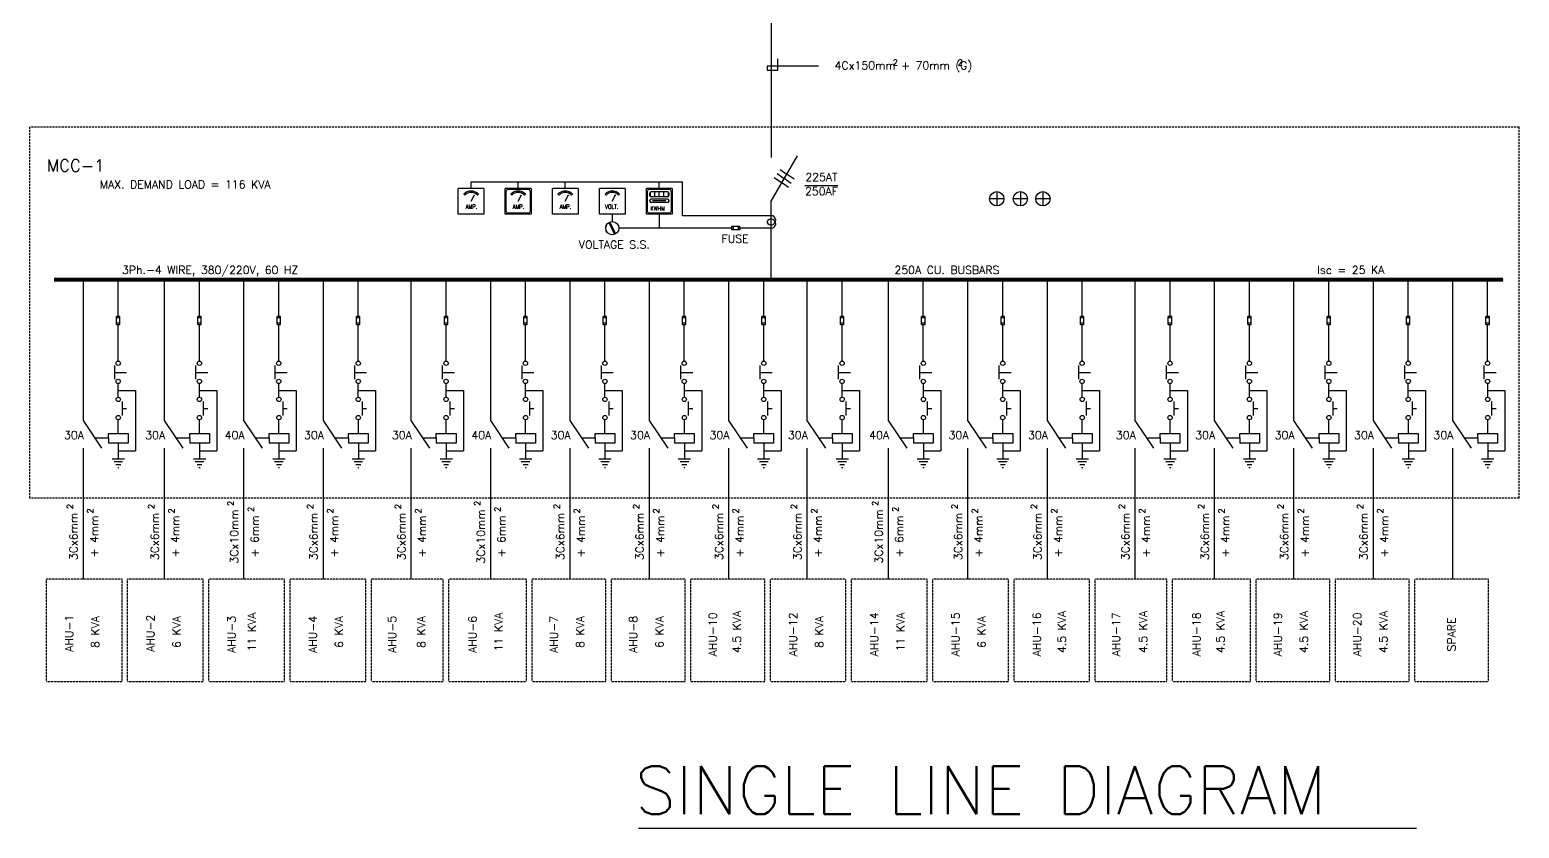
# Model space of a CAD drawing. Extents: x 20055 to 127460, y -8950 to 79188.
# Drawn here: x 50277 to 87499, y -8821 to 11130 of the extents above; entities that cross this region are included whole.
import ezdxf
from ezdxf.enums import TextEntityAlignment as Align

# ---------------------------------------------------------------- set-up
doc = ezdxf.new("R2010")
doc.units = 0
doc.header["$MEASUREMENT"] = 0
doc.linetypes.add('DASHED', pattern=[0.75, 0.5, -0.25])
for name, color, linetype in [('DB', 4, 'CONTINUOUS'), ('GRID-NO', 1, 'CONTINUOUS'), ('LIGH', 3, 'CONTINUOUS'), ('TEXT', 200, 'CONTINUOUS'), ('WIRE', 4, 'CONTINUOUS')]:
    doc.layers.add(name, color=color, linetype=linetype)
doc.styles.add('DWG', font='ROMANS.shx', dxfattribs={"width": 0.8, "height": 200})
doc.styles.add('ROMANS', font='ROMANS.shx', dxfattribs={"height": 0.4})

msp = doc.modelspace()

# ---------------------------------------------------------------- linework, layer by layer
at = {"layer": 'DB', "color": 7, "linetype": 'DASHED', "ltscale": 100}
for p, q in [((87499, 8696), (50277, 8696)), ((50277, -571), (50277, 8696)), ((87499, -571), (87499, 8696)), ((87499, -571), (50277, -571))]:
    msp.add_line(p, q, dxfattribs=at)
at = {"layer": 'DB', "color": 7, "linetype": 'DASHED'}
for p, q in [((52582, -2596), (50692, -2596)), ((50692, -5158), (50692, -2596)), ((52582, -5158), (52582, -2596)), ((54612, -2596), (52723, -2596)), ((52723, -5158), (52723, -2596)), ((54612, -5158), (54612, -2596)), ((54753, -5158), (54753, -2596)), ((56642, -2596), (54753, -2596)), ((56642, -5158), (56642, -2596)), ((56783, -5158), (56783, -2596)), ((58672, -2596), (56783, -2596)), ((58672, -5158), (58672, -2596)), ((58813, -5158), (58813, -2596)), ((60605, -2596), (58813, -2596)), ((60605, -5158), (60605, -2596)), ((60746, -5158), (60746, -2596)), ((62690, -2596), (60746, -2596)), ((62690, -5158), (62690, -2596)), ((64674, -2596), (62831, -2596)), ((62831, -5158), (62831, -2596)), ((64674, -5158), (64674, -2596)), ((64815, -5158), (64815, -2596)), ((66658, -2596), (64815, -2596)), ((66658, -5158), (66658, -2596)), ((66799, -5158), (66799, -2596)), ((68643, -2596), (66799, -2596)), ((68643, -5158), (68643, -2596)), ((68784, -5158), (68784, -2596)), ((70673, -2596), (68784, -2596)), ((70673, -5158), (70673, -2596)), ((70814, -5158), (70814, -2596)), ((72703, -2596), (70814, -2596)), ((72703, -5158), (72703, -2596)), ((74733, -2596), (72844, -2596)), ((72844, -5158), (72844, -2596)), ((74733, -5158), (74733, -2596)), ((74874, -5158), (74874, -2596)), ((76764, -2596), (74874, -2596)), ((76764, -5158), (76764, -2596)), ((76904, -5158), (76904, -2596)), ((78696, -2596), (76904, -2596)), ((78696, -5158), (78696, -2596)), ((78837, -5158), (78837, -2596)), ((80781, -2596), (78837, -2596)), ((80781, -5158), (80781, -2596)), ((80922, -5158), (80922, -2596)), ((82765, -2596), (80922, -2596)), ((82765, -5158), (82765, -2596)), ((82906, -5158), (82906, -2596)), ((84750, -2596), (82906, -2596)), ((84750, -5158), (84750, -2596)), ((84891, -5158), (84891, -2596)), ((86734, -2596), (84891, -2596)), ((86734, -5158), (86734, -2596)), ((50692, -5158), (52582, -5158)), ((52723, -5158), (54612, -5158)), ((54753, -5158), (56642, -5158)), ((56783, -5158), (58672, -5158)), ((58813, -5158), (60605, -5158)), ((60746, -5158), (62690, -5158)), ((62831, -5158), (64674, -5158)), ((64815, -5158), (66658, -5158)), ((66799, -5158), (68643, -5158)), ((68784, -5158), (70673, -5158)), ((70814, -5158), (72703, -5158)), ((72844, -5158), (74733, -5158)), ((74874, -5158), (76764, -5158)), ((76904, -5158), (78696, -5158)), ((78837, -5158), (80781, -5158)), ((80922, -5158), (82765, -5158)), ((82906, -5158), (84750, -5158)), ((84891, -5158), (86734, -5158))]:
    msp.add_line(p, q, dxfattribs=at)
at = {"layer": 'GRID-NO', "color": 11}
msp.add_lwpolyline([(69989, 10223), (68708, 10223), (68708, 10117), (68975, 10117), (68975, 10405)], dxfattribs=at)
at = {"layer": 'LIGH', "color": 4}
for p, q in [((52486, 3968), (52486, 4885)), ((54516, 3968), (54516, 4885)), ((56500, 3968), (56500, 4885)), ((58485, 3968), (58485, 4885)), ((60681, 3968), (60681, 4885)), ((62665, 3968), (62665, 4885)), ((64649, 3968), (64649, 4885)), ((66634, 3968), (66634, 4885)), ((68618, 3968), (68618, 4885)), ((70577, 3968), (70577, 4885)), ((72607, 3968), (72607, 4885)), ((74592, 3968), (74592, 4885)), ((76576, 3968), (76576, 4885)), ((78772, 3968), (78772, 4885)), ((80756, 3968), (80756, 4885)), ((82741, 3968), (82741, 4885)), ((84725, 3968), (84725, 4885)), ((86709, 3968), (86709, 4885)), ((52486, 2850), (52486, 3766)), ((54516, 2850), (54516, 3766)), ((56500, 2850), (56500, 3766)), ((58485, 2850), (58485, 3766)), ((60681, 2850), (60681, 3766)), ((62665, 2850), (62665, 3766)), ((64649, 2850), (64649, 3766)), ((66634, 2850), (66634, 3766)), ((68618, 2850), (68618, 3766)), ((70577, 2850), (70577, 3766)), ((72607, 2850), (72607, 3766)), ((74592, 2850), (74592, 3766)), ((76576, 2850), (76576, 3766)), ((78772, 2850), (78772, 3766)), ((80756, 2850), (80756, 3766)), ((82741, 2850), (82741, 3766)), ((84725, 2850), (84725, 3766)), ((86709, 2850), (86709, 3766)), ((52391, 2742), (52391, 2398)), ((54421, 2742), (54421, 2398)), ((56405, 2742), (56405, 2398)), ((58389, 2742), (58389, 2398)), ((60585, 2742), (60585, 2398)), ((62570, 2742), (62570, 2398)), ((64554, 2742), (64554, 2398)), ((66538, 2742), (66538, 2398)), ((68523, 2742), (68523, 2398)), ((70482, 2742), (70482, 2398)), ((72512, 2742), (72512, 2398)), ((74496, 2742), (74496, 2398)), ((76481, 2742), (76481, 2398)), ((78677, 2742), (78677, 2398)), ((80661, 2742), (80661, 2398)), ((82645, 2742), (82645, 2398)), ((84630, 2742), (84630, 2398)), ((86614, 2742), (86614, 2398)), ((52487, 1946), (52487, 2290)), ((54518, 1946), (54518, 2290)), ((56502, 1946), (56502, 2290)), ((58486, 1946), (58486, 2290)), ((60682, 1946), (60682, 2290)), ((62666, 1946), (62666, 2290)), ((64651, 1946), (64651, 2290)), ((66635, 1946), (66635, 2290)), ((68619, 1946), (68619, 2290)), ((70579, 1946), (70579, 2290)), ((72609, 1946), (72609, 2290)), ((74593, 1946), (74593, 2290)), ((76578, 1946), (76578, 2290)), ((78773, 1946), (78773, 2290)), ((80758, 1946), (80758, 2290)), ((82742, 1946), (82742, 2290)), ((84726, 1946), (84726, 2290)), ((86711, 1946), (86711, 2290)), ((52487, 2118), (52920, 2118)), ((52920, 2118), (52920, 606)), ((54518, 2118), (54950, 2118)), ((54950, 2118), (54950, 606)), ((56502, 2118), (56935, 2118)), ((56935, 2118), (56935, 606)), ((58486, 2118), (58919, 2118)), ((58919, 2118), (58919, 606)), ((60682, 2118), (61115, 2118)), ((61115, 2118), (61115, 606)), ((62666, 2118), (63099, 2118)), ((63099, 2118), (63099, 606)), ((64651, 2118), (65083, 2118)), ((65083, 2118), (65083, 606)), ((66635, 2118), (67068, 2118)), ((67068, 2118), (67068, 606)), ((68619, 2118), (69052, 2118)), ((69052, 2118), (69052, 606)), ((70579, 2118), (71011, 2118)), ((71011, 2118), (71011, 606)), ((72609, 2118), (73041, 2118)), ((73041, 2118), (73041, 606)), ((74593, 2118), (75026, 2118)), ((75026, 2118), (75026, 606)), ((76578, 2118), (77010, 2118)), ((77010, 2118), (77010, 606)), ((78773, 2118), (79206, 2118)), ((79206, 2118), (79206, 606)), ((80758, 2118), (81190, 2118)), ((81190, 2118), (81190, 606)), ((82742, 2118), (83175, 2118)), ((83175, 2118), (83175, 606)), ((84726, 2118), (85159, 2118)), ((85159, 2118), (85159, 606)), ((86711, 2118), (87143, 2118)), ((87143, 2118), (87143, 606)), ((52583, 1839), (52583, 1495)), ((54613, 1839), (54613, 1495)), ((56597, 1839), (56597, 1495)), ((58582, 1839), (58582, 1495)), ((60777, 1839), (60777, 1495)), ((62762, 1839), (62762, 1495)), ((64746, 1839), (64746, 1495)), ((66730, 1839), (66730, 1495)), ((68715, 1839), (68715, 1495)), ((70674, 1839), (70674, 1495)), ((72704, 1839), (72704, 1495)), ((74689, 1839), (74689, 1495)), ((76673, 1839), (76673, 1495)), ((78869, 1839), (78869, 1495)), ((80853, 1839), (80853, 1495)), ((82837, 1839), (82837, 1495)), ((84822, 1839), (84822, 1495)), ((86806, 1839), (86806, 1495)), ((52489, 1043), (52489, 1387)), ((54519, 1043), (54519, 1387)), ((56503, 1043), (56503, 1387)), ((58488, 1043), (58488, 1387)), ((60684, 1043), (60684, 1387)), ((62668, 1043), (62668, 1387)), ((64652, 1043), (64652, 1387)), ((66637, 1043), (66637, 1387)), ((68621, 1043), (68621, 1387)), ((70580, 1043), (70580, 1387)), ((72610, 1043), (72610, 1387)), ((74595, 1043), (74595, 1387)), ((76579, 1043), (76579, 1387)), ((78775, 1043), (78775, 1387)), ((80759, 1043), (80759, 1387)), ((82744, 1043), (82744, 1387)), ((84728, 1043), (84728, 1387)), ((86712, 1043), (86712, 1387)), ((51900, 931), (52243, 931)), ((52243, 933), (52243, 1043)), ((52243, 1043), (52735, 1043)), ((52243, 931), (52243, 802)), ((52735, 802), (52243, 802)), ((52489, 802), (52489, 411)), ((52735, 1043), (52735, 802)), ((53930, 931), (54273, 931)), ((54273, 933), (54273, 1043)), ((54273, 1043), (54765, 1043)), ((54273, 931), (54273, 802)), ((54765, 802), (54273, 802)), ((54519, 802), (54519, 411)), ((54765, 1043), (54765, 802)), ((55915, 931), (56257, 931)), ((56257, 1043), (56750, 1043)), ((56257, 933), (56257, 1043)), ((56257, 931), (56257, 802)), ((56750, 802), (56257, 802)), ((56503, 802), (56503, 411)), ((56750, 1043), (56750, 802)), ((57899, 931), (58242, 931)), ((58242, 933), (58242, 1043)), ((58242, 1043), (58734, 1043)), ((58242, 931), (58242, 802)), ((58734, 802), (58242, 802)), ((58488, 802), (58488, 411)), ((58734, 1043), (58734, 802)), ((60095, 931), (60437, 931)), ((60437, 933), (60437, 1043)), ((60437, 1043), (60930, 1043)), ((60437, 931), (60437, 802)), ((60930, 802), (60437, 802)), ((60684, 802), (60684, 411)), ((60930, 1043), (60930, 802)), ((62079, 931), (62422, 931)), ((62422, 933), (62422, 1043)), ((62422, 1043), (62914, 1043)), ((62422, 931), (62422, 802)), ((62914, 802), (62422, 802)), ((62668, 802), (62668, 411)), ((62914, 1043), (62914, 802)), ((64063, 931), (64406, 931)), ((64406, 1043), (64899, 1043)), ((64406, 933), (64406, 1043)), ((64406, 931), (64406, 802)), ((64899, 802), (64406, 802)), ((64652, 802), (64652, 411)), ((64899, 1043), (64899, 802)), ((66048, 931), (66390, 931)), ((66390, 933), (66390, 1043)), ((66390, 1043), (66883, 1043)), ((66390, 931), (66390, 802)), ((66883, 802), (66390, 802)), ((66637, 802), (66637, 411)), ((66883, 1043), (66883, 802)), ((68032, 931), (68375, 931)), ((68375, 933), (68375, 1043)), ((68375, 1043), (68867, 1043)), ((68375, 931), (68375, 802)), ((68867, 802), (68375, 802)), ((68621, 802), (68621, 411)), ((68867, 1043), (68867, 802)), ((69991, 931), (70334, 931)), ((70334, 1043), (70826, 1043)), ((70334, 933), (70334, 1043)), ((70334, 931), (70334, 802)), ((70826, 802), (70334, 802)), ((70580, 802), (70580, 411)), ((70826, 1043), (70826, 802)), ((72022, 931), (72364, 931)), ((72364, 933), (72364, 1043)), ((72364, 1043), (72857, 1043)), ((72364, 931), (72364, 802)), ((72857, 802), (72364, 802)), ((72610, 802), (72610, 411)), ((72857, 1043), (72857, 802)), ((74006, 931), (74348, 931)), ((74348, 1043), (74841, 1043)), ((74348, 933), (74348, 1043)), ((74348, 931), (74348, 802)), ((74841, 802), (74348, 802)), ((74595, 802), (74595, 411)), ((74841, 1043), (74841, 802)), ((75990, 931), (76333, 931)), ((76333, 1043), (76825, 1043)), ((76333, 933), (76333, 1043)), ((76333, 931), (76333, 802)), ((76825, 802), (76333, 802)), ((76579, 802), (76579, 411)), ((76825, 1043), (76825, 802)), ((78186, 931), (78529, 931)), ((78529, 933), (78529, 1043)), ((78529, 1043), (79021, 1043)), ((78529, 931), (78529, 802)), ((79021, 802), (78529, 802)), ((78775, 802), (78775, 411)), ((79021, 1043), (79021, 802)), ((80170, 931), (80513, 931)), ((80513, 933), (80513, 1043)), ((80513, 1043), (81005, 1043)), ((80513, 931), (80513, 802)), ((81005, 802), (80513, 802)), ((80759, 802), (80759, 411)), ((81005, 1043), (81005, 802)), ((82155, 931), (82497, 931)), ((82497, 1043), (82990, 1043)), ((82497, 933), (82497, 1043)), ((82497, 931), (82497, 802)), ((82990, 802), (82497, 802)), ((82744, 802), (82744, 411)), ((82990, 1043), (82990, 802)), ((84139, 931), (84482, 931)), ((84482, 933), (84482, 1043)), ((84482, 1043), (84974, 1043)), ((84482, 931), (84482, 802)), ((84974, 802), (84482, 802)), ((84728, 802), (84728, 411)), ((84974, 1043), (84974, 802)), ((86123, 931), (86466, 931)), ((86466, 933), (86466, 1043)), ((86466, 1043), (86958, 1043)), ((86466, 931), (86466, 802)), ((86958, 802), (86466, 802)), ((86712, 802), (86712, 411)), ((86958, 1043), (86958, 802)), ((52489, 606), (52920, 606)), ((54519, 606), (54950, 606)), ((56503, 606), (56935, 606)), ((58488, 606), (58919, 606)), ((60684, 606), (61115, 606)), ((62668, 606), (63099, 606)), ((64652, 606), (65083, 606)), ((66637, 606), (67068, 606)), ((68621, 606), (69052, 606)), ((70580, 606), (71011, 606)), ((72610, 606), (73041, 606)), ((74595, 606), (75026, 606)), ((76579, 606), (77010, 606)), ((78775, 606), (79206, 606)), ((80759, 606), (81190, 606)), ((82744, 606), (83175, 606)), ((84728, 606), (85159, 606)), ((86712, 606), (87143, 606)), ((81158, -8821), (84933, -8821))]:
    msp.add_line(p, q, dxfattribs=at)
for centre in [(52486, 2796), (54516, 2796), (56500, 2796), (58485, 2796), (60681, 2796), (62665, 2796), (64649, 2796), (66634, 2796), (68618, 2796), (70577, 2796), (72607, 2796), (74592, 2796), (76576, 2796), (78772, 2796), (80756, 2796), (82741, 2796), (84725, 2796), (86709, 2796), (52486, 2344), (54516, 2344), (56500, 2344), (58485, 2344), (60681, 2344), (62665, 2344), (64649, 2344), (66634, 2344), (68618, 2344), (70577, 2344), (72607, 2344), (74592, 2344), (76576, 2344), (78772, 2344), (80756, 2344), (82741, 2344), (84725, 2344), (86709, 2344), (52487, 1893), (54518, 1893), (56502, 1893), (58486, 1893), (60682, 1893), (62666, 1893), (64651, 1893), (66635, 1893), (68619, 1893), (70579, 1893), (72609, 1893), (74593, 1893), (76578, 1893), (78773, 1893), (80758, 1893), (82742, 1893), (84726, 1893), (86711, 1893), (52487, 1441), (54518, 1441), (56502, 1441), (58486, 1441), (60682, 1441), (62666, 1441), (64651, 1441), (66635, 1441), (68619, 1441), (70579, 1441), (72609, 1441), (74593, 1441), (76578, 1441), (78773, 1441), (80758, 1441), (82742, 1441), (84726, 1441), (86711, 1441)]:
    msp.add_circle(centre, 53.8, dxfattribs=at)
at = {"layer": 'TEXT', "color": 4}
msp.add_line((65490, -8821), (81158, -8821), dxfattribs=at)
at = {"layer": 'WIRE', "color": 4}
for p, q in [((68804, 11541), (68804, 7942)), ((68804, 6847), (69460, 7981)), ((68955, 7538), (69132, 7414)), ((69026, 7641), (69203, 7518)), ((69380, 7394), (69203, 7518)), ((60986, 6522), (60986, 7166)), ((61628, 7166), (60986, 7166)), ((61307, 7332), (66593, 7332)), ((61307, 7166), (61307, 7332)), ((61628, 7166), (61628, 6522)), ((62161, 6522), (62161, 7166)), ((62803, 7166), (62161, 7166)), ((62186, 6589), (62186, 7100)), ((62737, 7141), (62228, 7141)), ((62482, 7166), (62482, 7332)), ((62779, 7100), (62779, 6589)), ((62803, 7166), (62803, 6522)), ((63979, 7166), (63337, 7166)), ((63337, 6522), (63337, 7166)), ((63658, 7166), (63658, 7332)), ((63979, 7166), (63979, 6522)), ((64512, 6522), (64512, 7166)), ((65154, 7166), (64512, 7166)), ((65154, 7166), (65154, 6522)), ((65688, 6522), (65688, 7166)), ((66330, 7166), (65688, 7166)), ((65712, 6589), (65712, 7100)), ((66263, 7141), (65754, 7141)), ((66009, 7166), (66009, 7332)), ((66305, 7100), (66305, 6589)), ((66330, 7166), (66330, 6522)), ((66593, 6485), (66593, 7332)), ((68882, 7435), (69059, 7312)), ((69235, 7188), (69059, 7312)), ((69308, 7290), (69132, 7414)), ((74444, 7086), (74444, 6728)), ((75032, 7086), (75032, 6728)), ((75594, 7086), (75594, 6728)), ((68804, 4885), (68804, 6847)), ((74623, 6907), (74265, 6907)), ((75210, 6907), (74853, 6907)), ((75772, 6907), (75415, 6907)), ((61628, 6522), (60986, 6522)), ((62803, 6522), (62161, 6522)), ((62737, 6547), (62228, 6547)), ((63979, 6522), (63337, 6522)), ((65154, 6522), (64512, 6522)), ((64833, 6522), (64833, 6337)), ((66330, 6522), (65688, 6522)), ((66263, 6547), (65754, 6547)), ((66009, 6522), (66009, 6171)), ((68804, 6485), (66593, 6485)), ((64680, 6227), (64696, 6221)), ((64701, 6110), (64685, 6102)), ((64765, 6321), (64772, 6305)), ((64768, 6280), (64772, 6305)), ((64768, 6280), (64875, 6051)), ((64772, 6305), (64793, 6292)), ((64783, 6034), (64777, 6017)), ((64793, 6292), (64901, 6063)), ((64875, 6051), (64897, 6038)), ((64891, 6327), (64885, 6310)), ((64897, 6038), (64901, 6063)), ((64897, 6038), (64904, 6022)), ((64984, 6241), (64968, 6233)), ((64974, 6122), (64990, 6116)), ((67816, 6171), (65000, 6171)), ((68018, 6214), (67816, 6214)), ((67816, 6214), (67816, 6128)), ((68018, 6128), (67816, 6128)), ((67854, 6214), (67854, 6128)), ((67980, 6214), (67980, 6128)), ((68018, 6171), (68018, 6214)), ((68804, 6171), (68018, 6171)), ((68804, 6171), (68018, 6171)), ((68018, 6171), (68018, 6128)), ((51608, 4885), (51608, 1369)), ((54880, 4885), (51777, 4885)), ((53638, 4885), (53638, 1369)), ((54880, 4885), (87096, 4885)), ((55622, 4885), (55622, 1369)), ((57607, 4885), (57607, 1369)), ((59802, 4885), (59802, 1369)), ((61787, 4885), (61787, 1369)), ((63771, 4885), (63771, 1369)), ((65755, 4885), (65755, 1369)), ((67740, 4885), (67740, 1369)), ((69699, 4885), (69699, 1369)), ((71729, 4885), (71729, 1369)), ((73714, 4885), (73714, 1369)), ((75698, 4885), (75698, 1369)), ((77894, 4885), (77894, 1369)), ((79878, 4885), (79878, 1369)), ((81862, 4885), (81862, 1369)), ((83847, 4885), (83847, 1369)), ((85831, 4885), (85831, 1369)), ((52529, 3968), (52443, 3968)), ((52443, 3766), (52443, 3968)), ((52529, 3930), (52443, 3930)), ((52529, 3803), (52443, 3803)), ((52443, 3766), (52529, 3766)), ((52529, 3766), (52529, 3968)), ((54559, 3968), (54473, 3968)), ((54473, 3766), (54473, 3968)), ((54559, 3930), (54473, 3930)), ((54559, 3803), (54473, 3803)), ((54473, 3766), (54559, 3766)), ((54559, 3766), (54559, 3968)), ((56543, 3968), (56458, 3968)), ((56458, 3766), (56458, 3968)), ((56543, 3930), (56458, 3930)), ((56543, 3803), (56458, 3803)), ((56458, 3766), (56543, 3766)), ((56543, 3766), (56543, 3968)), ((58528, 3968), (58442, 3968)), ((58442, 3766), (58442, 3968)), ((58528, 3930), (58442, 3930)), ((58528, 3803), (58442, 3803)), ((58442, 3766), (58528, 3766)), ((58528, 3766), (58528, 3968)), ((60723, 3968), (60638, 3968)), ((60638, 3766), (60638, 3968)), ((60723, 3930), (60638, 3930)), ((60723, 3803), (60638, 3803)), ((60638, 3766), (60723, 3766)), ((60723, 3766), (60723, 3968)), ((62708, 3968), (62622, 3968)), ((62622, 3766), (62622, 3968)), ((62708, 3930), (62622, 3930)), ((62708, 3803), (62622, 3803)), ((62622, 3766), (62708, 3766)), ((62708, 3766), (62708, 3968)), ((64692, 3968), (64607, 3968)), ((64607, 3766), (64607, 3968)), ((64692, 3930), (64607, 3930)), ((64692, 3803), (64607, 3803)), ((64607, 3766), (64692, 3766)), ((64692, 3766), (64692, 3968)), ((66676, 3968), (66591, 3968)), ((66591, 3766), (66591, 3968)), ((66676, 3930), (66591, 3930)), ((66676, 3803), (66591, 3803)), ((66591, 3766), (66676, 3766)), ((66676, 3766), (66676, 3968)), ((68661, 3968), (68575, 3968)), ((68575, 3766), (68575, 3968)), ((68661, 3930), (68575, 3930)), ((68661, 3803), (68575, 3803)), ((68575, 3766), (68661, 3766)), ((68661, 3766), (68661, 3968)), ((70620, 3968), (70534, 3968)), ((70534, 3766), (70534, 3968)), ((70620, 3930), (70534, 3930)), ((70620, 3803), (70534, 3803)), ((70534, 3766), (70620, 3766)), ((70620, 3766), (70620, 3968)), ((72650, 3968), (72565, 3968)), ((72565, 3766), (72565, 3968)), ((72650, 3930), (72565, 3930)), ((72650, 3803), (72565, 3803)), ((72565, 3766), (72650, 3766)), ((72650, 3766), (72650, 3968)), ((74634, 3968), (74549, 3968)), ((74549, 3766), (74549, 3968)), ((74634, 3930), (74549, 3930)), ((74634, 3803), (74549, 3803)), ((74549, 3766), (74634, 3766)), ((74634, 3766), (74634, 3968)), ((76619, 3968), (76533, 3968)), ((76533, 3766), (76533, 3968)), ((76619, 3930), (76533, 3930)), ((76619, 3803), (76533, 3803)), ((76533, 3766), (76619, 3766)), ((76619, 3766), (76619, 3968)), ((78815, 3968), (78729, 3968)), ((78729, 3766), (78729, 3968)), ((78815, 3930), (78729, 3930)), ((78815, 3803), (78729, 3803)), ((78729, 3766), (78815, 3766)), ((78815, 3766), (78815, 3968)), ((80799, 3968), (80713, 3968)), ((80713, 3766), (80713, 3968)), ((80799, 3930), (80713, 3930)), ((80799, 3803), (80713, 3803)), ((80713, 3766), (80799, 3766)), ((80799, 3766), (80799, 3968)), ((82783, 3968), (82698, 3968)), ((82698, 3766), (82698, 3968)), ((82783, 3930), (82698, 3930)), ((82783, 3803), (82698, 3803)), ((82698, 3766), (82783, 3766)), ((82783, 3766), (82783, 3968)), ((84768, 3968), (84682, 3968)), ((84682, 3766), (84682, 3968)), ((84768, 3930), (84682, 3930)), ((84768, 3803), (84682, 3803)), ((84682, 3766), (84768, 3766)), ((84768, 3766), (84768, 3968)), ((86752, 3968), (86666, 3968)), ((86666, 3766), (86666, 3968)), ((86752, 3930), (86666, 3930)), ((86752, 3803), (86666, 3803)), ((86666, 3766), (86752, 3766)), ((86752, 3766), (86752, 3968)), ((52391, 2570), (52696, 2570)), ((54421, 2570), (54727, 2570)), ((56405, 2570), (56711, 2570)), ((58389, 2570), (58695, 2570)), ((60585, 2570), (60891, 2570)), ((62570, 2570), (62875, 2570)), ((64554, 2570), (64860, 2570)), ((66538, 2570), (66844, 2570)), ((68523, 2570), (68828, 2570)), ((70482, 2570), (70788, 2570)), ((72512, 2570), (72818, 2570)), ((74496, 2570), (74802, 2570)), ((76481, 2570), (76787, 2570)), ((78677, 2570), (78982, 2570)), ((80661, 2570), (80967, 2570)), ((82645, 2570), (82951, 2570)), ((84630, 2570), (84935, 2570)), ((86614, 2570), (86920, 2570)), ((52583, 1667), (52696, 1667)), ((54613, 1667), (54727, 1667)), ((56597, 1667), (56711, 1667)), ((58582, 1667), (58695, 1667)), ((60777, 1667), (60891, 1667)), ((62762, 1667), (62875, 1667)), ((64746, 1667), (64860, 1667)), ((66730, 1667), (66844, 1667)), ((68715, 1667), (68828, 1667)), ((70674, 1667), (70788, 1667)), ((72704, 1667), (72818, 1667)), ((74689, 1667), (74802, 1667)), ((76673, 1667), (76787, 1667)), ((78869, 1667), (78982, 1667)), ((80853, 1667), (80967, 1667)), ((82837, 1667), (82951, 1667)), ((84822, 1667), (84935, 1667)), ((86806, 1667), (86920, 1667)), ((51608, 1369), (52072, 673)), ((53638, 1369), (54102, 673)), ((55622, 1369), (56087, 673)), ((57607, 1369), (58071, 673)), ((59802, 1369), (60267, 673)), ((61787, 1369), (62251, 673)), ((63771, 1369), (64236, 673)), ((65755, 1369), (66220, 673)), ((67740, 1369), (68204, 673)), ((69699, 1369), (70164, 673)), ((71729, 1369), (72194, 673)), ((73714, 1369), (74178, 673)), ((75698, 1369), (76162, 673)), ((77894, 1369), (78358, 673)), ((79878, 1369), (80343, 673)), ((81862, 1369), (82327, 673)), ((83847, 1369), (84311, 673)), ((85831, 1369), (86296, 673)), ((51608, 673), (51608, -2596)), ((52335, 411), (52642, 411)), ((53638, 673), (53638, -2596)), ((54366, 411), (54673, 411)), ((55622, 673), (55622, -2596)), ((56350, 411), (56657, 411)), ((57607, 673), (57607, -2596)), ((58334, 411), (58641, 411)), ((59802, 673), (59802, -2596)), ((60530, 411), (60837, 411)), ((61787, 673), (61787, -2596)), ((62514, 411), (62821, 411)), ((63771, 673), (63771, -2596)), ((64499, 411), (64806, 411)), ((65755, 673), (65755, -2596)), ((66483, 411), (66790, 411)), ((67740, 673), (67740, -2596)), ((68467, 411), (68774, 411)), ((69699, 673), (69699, -2596)), ((70427, 411), (70734, 411)), ((71729, 673), (71729, -2596)), ((72457, 411), (72764, 411)), ((73714, 673), (73714, -2596)), ((74441, 411), (74748, 411)), ((75698, 673), (75698, -2596)), ((76425, 411), (76733, 411)), ((77894, 673), (77894, -2596)), ((78621, 411), (78928, 411)), ((79878, 673), (79878, -2596)), ((80606, 411), (80913, 411)), ((81862, 673), (81862, -2596)), ((82590, 411), (82897, 411)), ((83847, 673), (83847, -2596)), ((84574, 411), (84881, 411)), ((85831, 673), (85831, -2596)), ((86559, 411), (86866, 411)), ((52382, 339), (52596, 339)), ((52428, 266), (52550, 266)), ((52474, 194), (52504, 194)), ((54412, 339), (54626, 339)), ((54458, 266), (54580, 266)), ((54504, 194), (54534, 194)), ((56396, 339), (56611, 339)), ((56442, 266), (56564, 266)), ((56489, 194), (56518, 194)), ((58381, 339), (58595, 339)), ((58427, 266), (58549, 266)), ((58473, 194), (58502, 194)), ((60576, 339), (60791, 339)), ((60623, 266), (60745, 266)), ((60669, 194), (60698, 194)), ((62561, 339), (62775, 339)), ((62607, 266), (62729, 266)), ((62653, 194), (62683, 194)), ((64545, 339), (64760, 339)), ((64591, 266), (64713, 266)), ((64638, 194), (64667, 194)), ((66529, 339), (66744, 339)), ((66576, 266), (66698, 266)), ((66622, 194), (66651, 194)), ((68514, 339), (68728, 339)), ((68560, 266), (68682, 266)), ((68606, 194), (68636, 194)), ((70473, 339), (70687, 339)), ((70519, 266), (70641, 266)), ((70565, 194), (70595, 194)), ((72503, 339), (72718, 339)), ((72549, 266), (72671, 266)), ((72596, 194), (72625, 194)), ((74487, 339), (74702, 339)), ((74534, 266), (74656, 266)), ((74580, 194), (74609, 194)), ((76472, 339), (76686, 339)), ((76518, 266), (76640, 266)), ((76564, 194), (76594, 194)), ((78668, 339), (78882, 339)), ((78714, 266), (78836, 266)), ((78760, 194), (78790, 194)), ((80652, 339), (80866, 339)), ((80698, 266), (80820, 266)), ((80744, 194), (80774, 194)), ((82636, 339), (82851, 339)), ((82683, 266), (82804, 266)), ((82729, 194), (82758, 194)), ((84621, 339), (84835, 339)), ((84667, 266), (84789, 266)), ((84713, 194), (84743, 194)), ((86605, 339), (86819, 339)), ((86651, 266), (86773, 266)), ((86697, 194), (86727, 194))]:
    msp.add_line(p, q, dxfattribs=at)
at = {"layer": 'WIRE', "color": 11}
for p, q in [((61287, 7074), (61288, 7063)), ((61307, 7063), (61308, 7084)), ((61328, 7074), (61327, 7063)), ((62463, 7074), (62463, 7063)), ((62483, 7063), (62483, 7084)), ((62503, 7074), (62503, 7063)), ((63638, 7074), (63639, 7063)), ((63658, 7063), (63659, 7084)), ((63678, 7074), (63678, 7063)), ((64814, 7074), (64814, 7063)), ((64834, 7063), (64834, 7084)), ((64854, 7074), (64854, 7063)), ((66212, 7079), (65805, 7079)), ((61126, 7025), (61151, 7000)), ((61162, 7023), (61169, 7014)), ((61179, 7036), (61185, 7027)), ((61199, 7047), (61204, 7037)), ((61216, 7066), (61224, 7047)), ((61241, 7064), (61244, 7055)), ((61262, 7070), (61264, 7060)), ((61307, 6844), (61389, 7002)), ((61307, 6844), (61307, 6844)), ((61307, 6844), (61307, 6844)), ((61353, 7070), (61351, 7060)), ((61374, 7064), (61371, 7055)), ((61379, 6991), (61393, 7009)), ((61386, 6995), (61379, 6991)), ((61386, 6988), (61393, 7009)), ((61386, 6995), (61386, 6988)), ((61399, 7066), (61391, 7047)), ((61416, 7047), (61411, 7037)), ((61436, 7036), (61430, 7027)), ((61453, 7023), (61446, 7014)), ((61462, 7000), (61487, 7025)), ((62302, 7025), (62327, 7000)), ((62338, 7023), (62344, 7014)), ((62354, 7036), (62361, 7027)), ((62374, 7047), (62379, 7037)), ((62392, 7066), (62399, 7047)), ((62416, 7064), (62420, 7055)), ((62437, 7070), (62439, 7060)), ((62482, 6844), (62565, 7002)), ((62482, 6844), (62483, 6844)), ((62482, 6844), (62482, 6844)), ((62529, 7070), (62526, 7060)), ((62550, 7064), (62546, 7055)), ((62555, 6991), (62568, 7009)), ((62561, 6995), (62555, 6991)), ((62561, 6988), (62568, 7009)), ((62561, 6995), (62561, 6988)), ((62574, 7066), (62567, 7047)), ((62592, 7047), (62587, 7037)), ((62612, 7036), (62605, 7027)), ((62628, 7023), (62621, 7014)), ((62638, 7000), (62663, 7025)), ((63477, 7025), (63502, 7000)), ((63513, 7023), (63520, 7014)), ((63530, 7036), (63536, 7027)), ((63550, 7047), (63555, 7037)), ((63567, 7066), (63574, 7047)), ((63592, 7064), (63595, 7055)), ((63613, 7070), (63615, 7060)), ((63657, 6844), (63658, 6844)), ((63658, 6844), (63740, 7002)), ((63658, 6844), (63658, 6844)), ((63704, 7070), (63702, 7060)), ((63725, 7064), (63722, 7055)), ((63730, 6991), (63744, 7009)), ((63736, 6995), (63730, 6991)), ((63736, 6988), (63744, 7009)), ((63736, 6995), (63736, 6988)), ((63750, 7066), (63742, 7047)), ((63767, 7047), (63762, 7037)), ((63787, 7036), (63780, 7027)), ((63803, 7023), (63797, 7014)), ((63813, 7000), (63838, 7025)), ((64653, 7025), (64678, 7000)), ((64689, 7023), (64695, 7014)), ((64705, 7036), (64712, 7027)), ((64725, 7047), (64730, 7037)), ((64742, 7066), (64750, 7047)), ((64767, 7064), (64771, 7055)), ((64788, 7070), (64790, 7060)), ((64833, 6844), (64915, 7002)), ((64833, 6844), (64833, 6844)), ((64833, 6844), (64833, 6844)), ((64880, 7070), (64877, 7060)), ((64900, 7064), (64897, 7055)), ((64906, 6991), (64919, 7009)), ((64912, 6995), (64906, 6991)), ((64912, 6988), (64919, 7009)), ((64912, 6995), (64912, 6988)), ((64925, 7066), (64918, 7047)), ((64943, 7047), (64938, 7037)), ((64963, 7036), (64956, 7027)), ((64979, 7023), (64972, 7014)), ((64989, 7000), (65014, 7025)), ((65772, 6986), (65772, 7046)), ((65772, 6846), (65772, 6863)), ((65786, 6967), (65786, 7065)), ((65786, 6853), (65786, 6856)), ((66212, 6952), (65805, 6952)), ((66212, 6896), (65805, 6896)), ((66212, 6812), (65805, 6812)), ((66175, 6853), (65841, 6853)), ((65897, 6967), (65897, 7065)), ((66009, 6967), (66009, 7065)), ((66120, 6967), (66120, 7065)), ((66231, 7065), (66231, 6967)), ((66231, 6856), (66231, 6853)), ((66246, 7046), (66246, 6986)), ((66246, 6863), (66246, 6846))]:
    msp.add_line(p, q, dxfattribs=at)
for points, const_width in [([(61308, 6844, -1), (61305, 6844, -1)], 2.52), ([(61307, 6844, -1), (61306, 6844, -1)], 1.05), ([(62483, 6844, -1), (62480, 6844, -1)], 2.52), ([(62483, 6844, -1), (62482, 6844, -1)], 1.05), ([(63658, 6844, -1), (63656, 6844, -1)], 2.52), ([(63658, 6844, -1), (63657, 6844, -1)], 1.05), ([(64834, 6845, -1), (64832, 6845, -1)], 2.52), ([(64834, 6844, -1), (64833, 6844, -1)], 1.05)]:
    msp.add_lwpolyline(points, format="xyb", close=True, dxfattribs=dict(at, const_width=const_width))
at = {"layer": 'WIRE', "color": 4}
msp.add_lwpolyline([(50879, 4885, 100, 100, 0), (87096, 4885, 25.6, 25.6, 0)], format="xyseb", dxfattribs=at)
for centre, radius in [((74444, 6907), 179), ((75032, 6907), 179), ((75594, 6907), 179), ((64835, 6172), 165)]:
    msp.add_circle(centre, radius, dxfattribs=at)
at = {"layer": 'WIRE', "color": 11}
for centre, radius, start, end in [((61307, 6844), 256, 45.0803, 134.9197), ((62482, 6844), 256, 45.0803, 134.9197), ((63658, 6844), 256, 45.0803, 134.9197), ((64833, 6844), 256, 45.0803, 134.9197), ((65805, 7046), 33.5, 90, 180), ((66212, 7046), 33.5, 360, 90), ((61307, 6844), 220, 45.0803, 134.9197), ((62482, 6844), 220, 45.0803, 134.9197), ((63658, 6844), 220, 45.0803, 134.9197), ((64833, 6844), 220, 45.0803, 134.9197), ((65805, 6986), 33.5, 180, 270), ((65805, 6863), 33.5, 90, 180), ((65805, 6846), 33.5, 180, 270), ((66212, 6986), 33.5, 270, 0), ((66212, 6863), 33.5, 0, 90), ((66212, 6846), 33.5, 270, 0)]:
    msp.add_arc(centre, radius, start, end, dxfattribs=at)
at = {"layer": 'WIRE', "color": 4}
for centre, radius, start, end in [((62228, 7100), 41.9, 90, 180), ((62737, 7100), 41.9, 360, 90), ((65754, 7100), 41.9, 90, 180), ((66263, 7100), 41.9, 360, 90), ((62228, 6589), 41.9, 180, 270), ((62737, 6589), 41.9, 270, 0), ((65754, 6589), 41.9, 180, 270), ((66263, 6589), 41.9, 270, 0), ((68804, 6370), 115, 201.2775, 90), ((68804, 6286), 115, 270, 158.7225)]:
    msp.add_arc(centre, radius, start, end, dxfattribs=at)

# ---------------------------------------------------------------- texts
at = {"layer": 'GRID-NO', "color": 4, "style": 'DWG'}
for s, height, p in [('4Cx150mm + 70mm (G)', 200, (72109, 10224)), ('2', 150, (71907, 10312)), ('2', 150, (73529, 10312))]:
    msp.add_text(s, height=height, dxfattribs=at).set_placement(p, align=Align.MIDDLE)
for s, height, p in [('2', 150, (51282, -783)), ('2', 150, (53312, -783)), ('2', 150, (55297, -705)), ('2', 150, (57281, -783)), ('2', 150, (59477, -783)), ('2', 150, (61461, -705)), ('2', 150, (63445, -783)), ('2', 150, (65430, -783)), ('2', 150, (67414, -783)), ('2', 150, (69373, -783)), ('2', 150, (71404, -705)), ('2', 150, (73388, -783)), ('2', 150, (75372, -783)), ('2', 150, (77568, -783)), ('2', 150, (79552, -783)), ('2', 150, (81537, -783)), ('2', 150, (83521, -783)), ('3Cx6mm', 200, (51370, -1531)), ('2', 150, (51786, -893)), ('+ 4mm', 200, (51883, -1531)), ('3Cx6mm', 200, (53401, -1531)), ('2', 150, (53817, -893)), ('+ 4mm', 200, (53913, -1531)), ('3Cx10mm', 200, (55385, -1531)), ('2', 150, (55801, -853)), ('+ 6mm', 200, (55898, -1531)), ('3Cx6mm', 200, (57369, -1531)), ('2', 150, (57785, -893)), ('+ 4mm', 200, (57882, -1531)), ('3Cx6mm', 200, (59565, -1531)), ('2', 150, (59981, -893)), ('+ 4mm', 200, (60078, -1531)), ('3Cx10mm', 200, (61549, -1531)), ('2', 150, (61965, -853)), ('+ 6mm', 200, (62062, -1531)), ('3Cx6mm', 200, (63534, -1531)), ('2', 150, (63950, -893)), ('+ 4mm', 200, (64046, -1531)), ('3Cx6mm', 200, (65518, -1531)), ('2', 150, (65934, -893)), ('+ 4mm', 200, (66031, -1531)), ('3Cx6mm', 200, (67502, -1531)), ('2', 150, (67918, -893)), ('+ 4mm', 200, (68015, -1531)), ('3Cx6mm', 200, (69462, -1531)), ('2', 150, (69878, -893)), ('+ 4mm', 200, (69974, -1531)), ('3Cx10mm', 200, (71492, -1531)), ('2', 150, (71908, -853)), ('+ 6mm', 200, (72005, -1531)), ('3Cx6mm', 200, (73476, -1531)), ('2', 150, (73892, -893)), ('+ 4mm', 200, (73989, -1531)), ('3Cx6mm', 200, (75461, -1531)), ('2', 150, (75877, -893)), ('+ 4mm', 200, (75973, -1531)), ('3Cx6mm', 200, (77656, -1531)), ('2', 150, (78072, -893)), ('+ 4mm', 200, (78169, -1531)), ('3Cx6mm', 200, (79641, -1531)), ('2', 150, (80057, -893)), ('+ 4mm', 200, (80153, -1531)), ('3Cx6mm', 200, (81625, -1531)), ('2', 150, (82041, -893)), ('+ 4mm', 200, (82138, -1531)), ('3Cx6mm', 200, (83609, -1531)), ('2', 150, (84025, -893)), ('+ 4mm', 200, (84122, -1531)), ('AHU-1', 200, (51260, -3949)), ('8 KVA', 200, (51913, -3917)), ('AHU-2', 200, (53290, -3949)), ('6 KVA', 200, (53944, -3917)), ('AHU-3', 200, (55320, -3979)), ('11 KVA', 200, (55830, -3917)), ('AHU-4', 200, (57350, -3979)), ('6 KVA', 200, (58004, -3917)), ('AHU-5', 200, (59332, -3979)), ('8 KVA', 200, (60060, -3917)), ('AHU-6', 200, (61341, -3979)), ('11 KVA', 200, (61994, -3917)), ('AHU-7', 200, (63375, -3979)), ('8 KVA', 200, (64029, -3917)), ('AHU-8', 200, (65359, -3979)), ('6 KVA', 200, (66013, -3917)), ('AHU-10', 200, (67344, -3979)), ('4.5 KVA', 200, (67949, -3917)), ('AHU-12', 200, (69351, -3979)), ('8 KVA', 200, (70005, -3917)), ('AHU-14', 200, (71381, -3979)), ('11 KVA', 200, (72035, -3917)), ('AHU-15', 200, (73411, -3979)), ('6 KVA', 200, (74065, -3917)), ('AHU-16', 200, (75442, -3979)), ('4.5 KVA', 200, (76072, -3917)), ('AHU-17', 200, (77423, -3979)), ('4.5 KVA', 200, (78103, -3917)), ('AHU-18', 200, (79432, -3979)), ('4.5 KVA', 200, (80035, -3917)), ('AHU-19', 200, (81466, -3979)), ('4.5 KVA', 200, (82120, -3917)), ('AHU-20', 200, (83451, -3979)), ('4.5 KVA', 200, (84104, -3917)), ('SPARE', 200, (85805, -3979))]:
    msp.add_text(s, height=height, rotation=90, dxfattribs=at).set_placement(p, align=Align.MIDDLE)
at = {"layer": 'TEXT', "color": 4, "style": 'ROMANS'}
for s, height, p in [('                 MCC-1', 300, (46902, 7589)), ('MAX. DEMAND LOAD = 116 KVA', 200, (52028, 7165)), ('VOLTAGE S.S.', 200, (63998, 5661)), ('3Ph.-4 WIRE, 380/220V, 60 HZ', 200, (52581, 5028)), ('250A CU. BUSBARS', 200, (71885, 5028)), ('Isc = 25 KA', 200, (82449, 5028)), ('SINGLE LINE DIAGRAM', 1200, (65399, -8468))]:
    msp.add_text(s, height=height, dxfattribs=at).set_placement(p)
for s, p in [('225AT', (70061, 7449)), ('%%O250AF', (70061, 7096)), ('FUSE', (67904, 5908)), ('30A', (51382, 1002)), ('30A', (53412, 1002)), ('40A', (55396, 1002)), ('30A', (57381, 1002)), ('30A', (59576, 1002)), ('40A', (61561, 1002)), ('30A', (63545, 1002)), ('30A', (65529, 1002)), ('30A', (67514, 1002)), ('30A', (69473, 1002)), ('40A', (71503, 1002)), ('30A', (73488, 1002)), ('30A', (75472, 1002)), ('30A', (77668, 1002)), ('30A', (79652, 1002)), ('30A', (81636, 1002)), ('30A', (83621, 1002)), ('30A', (85605, 1002))]:
    msp.add_text(s, height=200, dxfattribs=at).set_placement(p, align=Align.MIDDLE)
at = {"layer": 'WIRE', "color": 11, "style": 'DWG', "width": 0.8}
for s, p in [('AMP.', (61168, 6658)), ('AMP.', (62343, 6658)), ('AMP.', (63518, 6658)), ('VOLT.', (64654, 6658)), ('KWHM', (65787, 6611))]:
    msp.add_text(s, height=104.8, dxfattribs=at).set_placement(p)

doc.saveas('drawing.dxf')
